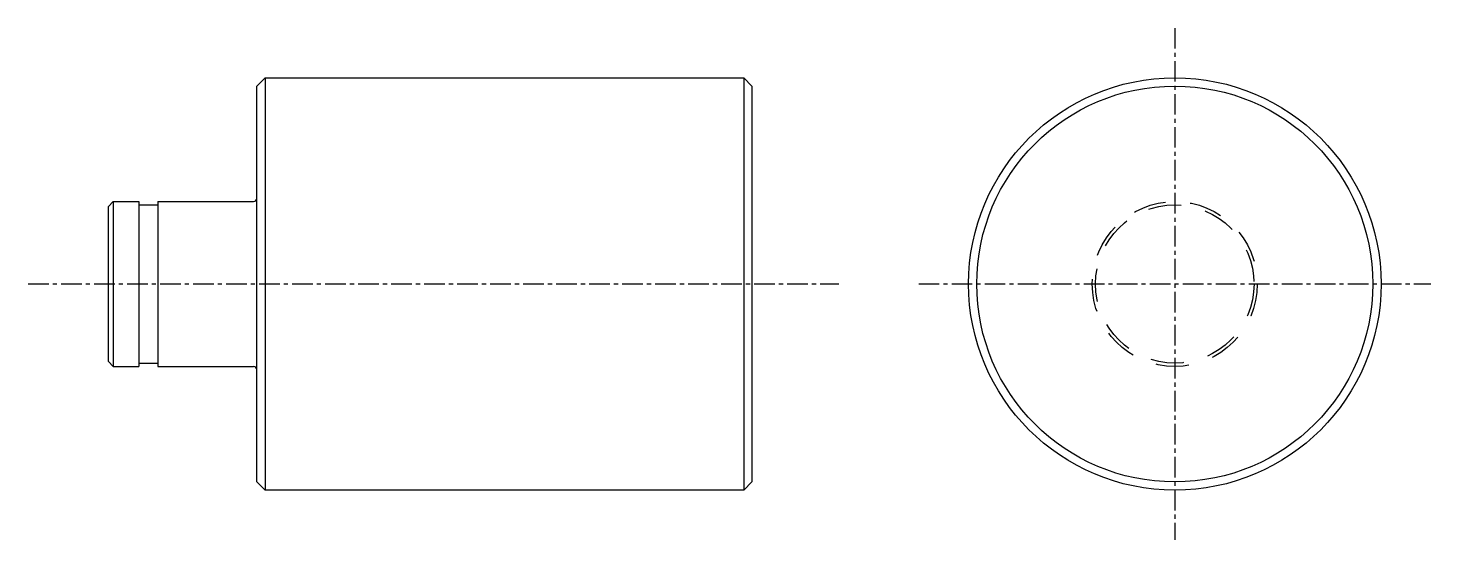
# Model space of a CAD drawing. Extents: x 37 to 128, y 62 to 170.
# Drawn here: x 42.6 to 127.6, y 139.3 to 170.3 of the extents above; entities outside this region: 2.
import ezdxf

# ---------------------------------------------------------------- set-up
doc = ezdxf.new("R2010")
doc.units = 0
doc.linetypes.add('CENTER', pattern=[2, 1.25, -0.25, 0.25, -0.25])
doc.linetypes.add('DASHED', pattern=[3.5, 2, -1.5])
doc.layers.get('0').update_dxf_attribs({"linetype": 'CONTINUOUS'})
doc.layers.add('CENTER', color=1, linetype='CENTER')

msp = doc.modelspace()

# ---------------------------------------------------------------- linework, layer by layer
for p, q in [((56.5, 166.79), (57, 167.29)), ((56.5, 142.79), (56.5, 166.79)), ((57, 167.29), (57, 142.29)), ((57, 167.29), (86, 167.29)), ((86, 167.29), (86, 142.29)), ((86, 167.29), (86.5, 166.79)), ((86.5, 166.79), (86.5, 142.79)), ((57, 161.04), (57, 161.04)), ((47.5, 150.09), (47.5, 159.49)), ((57, 154.79), (57.001, 154.79)), ((57, 142.29), (56.5, 142.79)), ((86, 142.29), (57, 142.29)), ((86.5, 142.79), (86, 142.29))]:
    msp.add_line(p, q)
at = {"linetype": 'CONTINUOUS'}
for p, q in [((47.5, 159.49), (47.8, 159.79)), ((49.35, 159.79), (49.35, 149.79)), ((49.35, 159.59), (50.5, 159.59)), ((50.5, 159.79), (50.5, 149.79)), ((47.5, 150.09), (47.8, 149.79)), ((49.35, 149.99), (50.5, 149.99))]:
    msp.add_line(p, q, dxfattribs=at)
at = {"color": 7, "linetype": 'CONTINUOUS'}
for p, q in [((47.8, 159.79), (47.8, 149.79)), ((47.8, 159.79), (49.35, 159.79)), ((50.5, 159.79), (56.3, 159.79)), ((47.8, 149.79), (49.35, 149.79)), ((50.5, 149.79), (56.3, 149.79))]:
    msp.add_line(p, q, dxfattribs=at)
at = {"linetype": 'CONTINUOUS'}
for radius in [12.5, 12]:
    msp.add_circle((112.119, 154.79), radius, dxfattribs=at)
at = {"color": 3, "linetype": 'DASHED'}
for radius in [5, 4.8]:
    msp.add_circle((112.119, 154.79), radius, dxfattribs=at)
at = {"linetype": 'CONTINUOUS'}
for centre, start, end in [((56.3, 159.99), 270, 0), ((56.3, 149.59), 0, 90)]:
    msp.add_arc(centre, 0.2, start, end, dxfattribs=at)
at = {"layer": 'CENTER', "color": 1, "linetype": 'CENTER'}
for p, q in [((112.119, 170.309), (112.119, 139.27)), ((42.635, 154.79), (91.766, 154.79)), ((96.6, 154.79), (127.639, 154.79))]:
    msp.add_line(p, q, dxfattribs=at)

# ---------------------------------------------------------------- texts
for s, p in [('SFRX 25-30-F9-B3-P10', (36.842, 77.456)), ('SFRX25', (36.842, 62.456))]:
    msp.add_text(s, height=4).set_placement(p)

doc.saveas('drawing.dxf')
